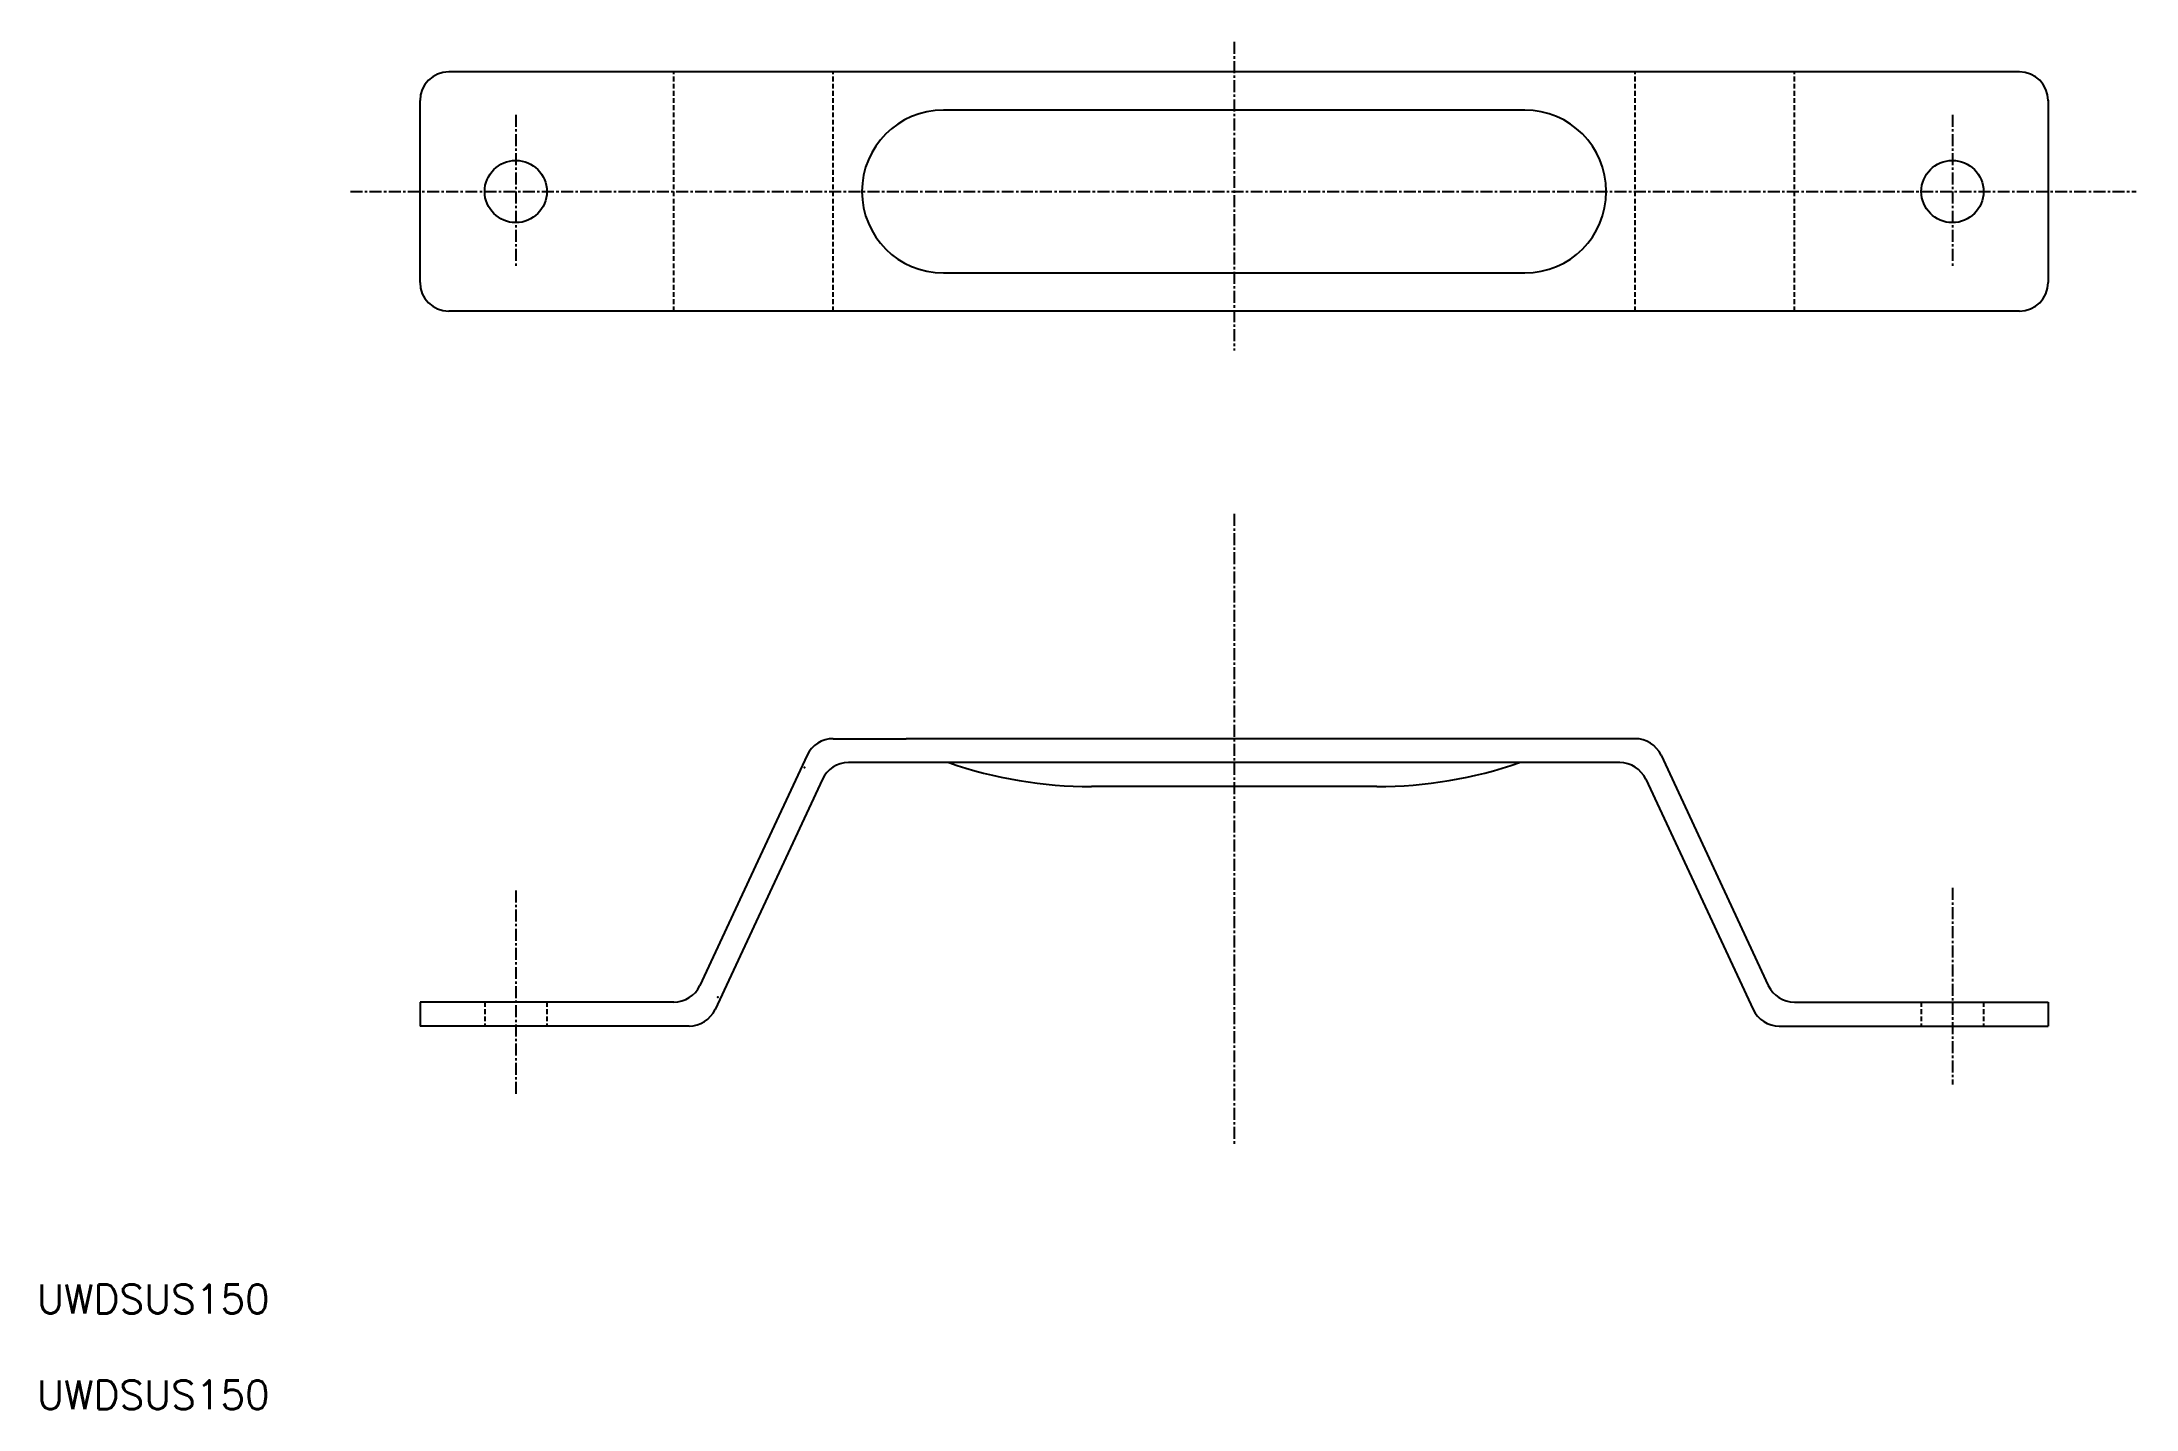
# Model space of a CAD drawing. Extents: x 11 to 229, y 10 to 153.
import ezdxf

# ---------------------------------------------------------------- set-up
doc = ezdxf.new("R2010")
doc.units = 0
doc.linetypes.add('CENTER', pattern=[2, 1.25, -0.25, 0.25, -0.25])
doc.linetypes.add('DASHED', pattern=[0.75, 0.5, -0.25])
doc.layers.get('0').update_dxf_attribs({"linetype": 'CONTINUOUS'})
doc.layers.add('CENTER', color=1, linetype='CENTER')
doc.styles.get("Standard").update_dxf_attribs({"font": 'txt.shx'})

msp = doc.modelspace()

# ---------------------------------------------------------------- linework, layer by layer
at = {"color": 7, "linetype": 'CONTINUOUS'}
for p, q in [((217, 149.63), (53, 149.63)), ((50, 127.63), (50, 146.63)), ((220, 146.63), (220, 127.63)), ((165.36, 145.63), (104.64, 145.63)), ((104.64, 128.63), (165.36, 128.63)), ((217, 124.63), (53, 124.63)), ((93.14, 80), (100.76, 80)), ((176.86, 80), (100.76, 80)), ((90.42, 78.27), (85.27, 67.23)), ((175.27, 77.5), (94.73, 77.5)), ((179.58, 78.27), (190.78, 54.23)), ((92.02, 75.77), (80.81, 51.73)), ((149.9, 75), (120.1, 75)), ((177.98, 75.77), (189.19, 51.73)), ((85.27, 67.23), (79.22, 54.23)), ((50, 52.5), (50, 50)), ((76.5, 52.5), (50, 52.5)), ((193.5, 52.5), (220, 52.5)), ((220, 52.5), (220, 50)), ((78.09, 50), (50, 50)), ((191.91, 50), (220, 50))]:
    msp.add_line(p, q, dxfattribs=at)
at = {"color": 3, "linetype": 'DASHED'}
for p, q in [((76.5, 124.63), (76.5, 149.63)), ((93.14, 124.63), (93.14, 149.63)), ((176.86, 124.63), (176.86, 149.63)), ((193.5, 124.63), (193.5, 149.63)), ((56.75, 52.5), (56.75, 50)), ((63.25, 52.5), (63.25, 50)), ((206.75, 52.5), (206.75, 50)), ((213.25, 52.5), (213.25, 50))]:
    msp.add_line(p, q, dxfattribs=at)
at = {"color": 7, "linetype": 'CONTINUOUS'}
for centre in [(60, 137.13), (210, 137.13)]:
    msp.add_circle(centre, 3.25, dxfattribs=at)
for centre, radius, start, end in [((53, 146.63), 3, 90, 180), ((217, 146.63), 3, 0, 90), ((104.64, 137.13), 8.5, 90, 270), ((165.36, 137.13), 8.5, 270, 90), ((53, 127.63), 3, 180, 270), ((217, 127.63), 3, 270, 0), ((93.14, 77), 3, 90, 155), ((176.86, 77), 3, 25, 90), ((94.73, 74.5), 3, 90, 155), ((120.1, 120.67), 45.67, 250.9534, 270), ((149.9, 120.67), 45.67, 270, 289.0466), ((175.27, 74.5), 3, 25, 90), ((76.5, 55.5), 3, 270, 335), ((193.5, 55.5), 3, 205, 270), ((78.09, 53), 3, 270, 335), ((191.91, 53), 3, 205, 270)]:
    msp.add_arc(centre, radius, start, end, dxfattribs=at)
for p in [(220, 146.63), (212.3, 134.84), (90.14, 77), (81.09, 53)]:
    msp.add_point(p, dxfattribs=at)
at = {"layer": 'CENTER', "color": 1, "linetype": 'CENTER'}
for p, q in [((135, 152.75), (135, 120.54)), ((60, 145.13), (60, 129.13)), ((210, 145.13), (210, 129.13)), ((42.73, 137.13), (229.18, 137.13)), ((135, 103.46), (135, 37.56)), ((60, 64.16), (60, 42.69)), ((210, 64.41), (210, 43.91))]:
    msp.add_line(p, q, dxfattribs=at)

# ---------------------------------------------------------------- texts
at = {"color": 7, "linetype": 'CONTINUOUS'}
for p in [(10, 20), (10, 10)]:
    msp.add_text('UWDSUS150', height=3, dxfattribs=at).set_placement(p)

doc.saveas('drawing.dxf')
